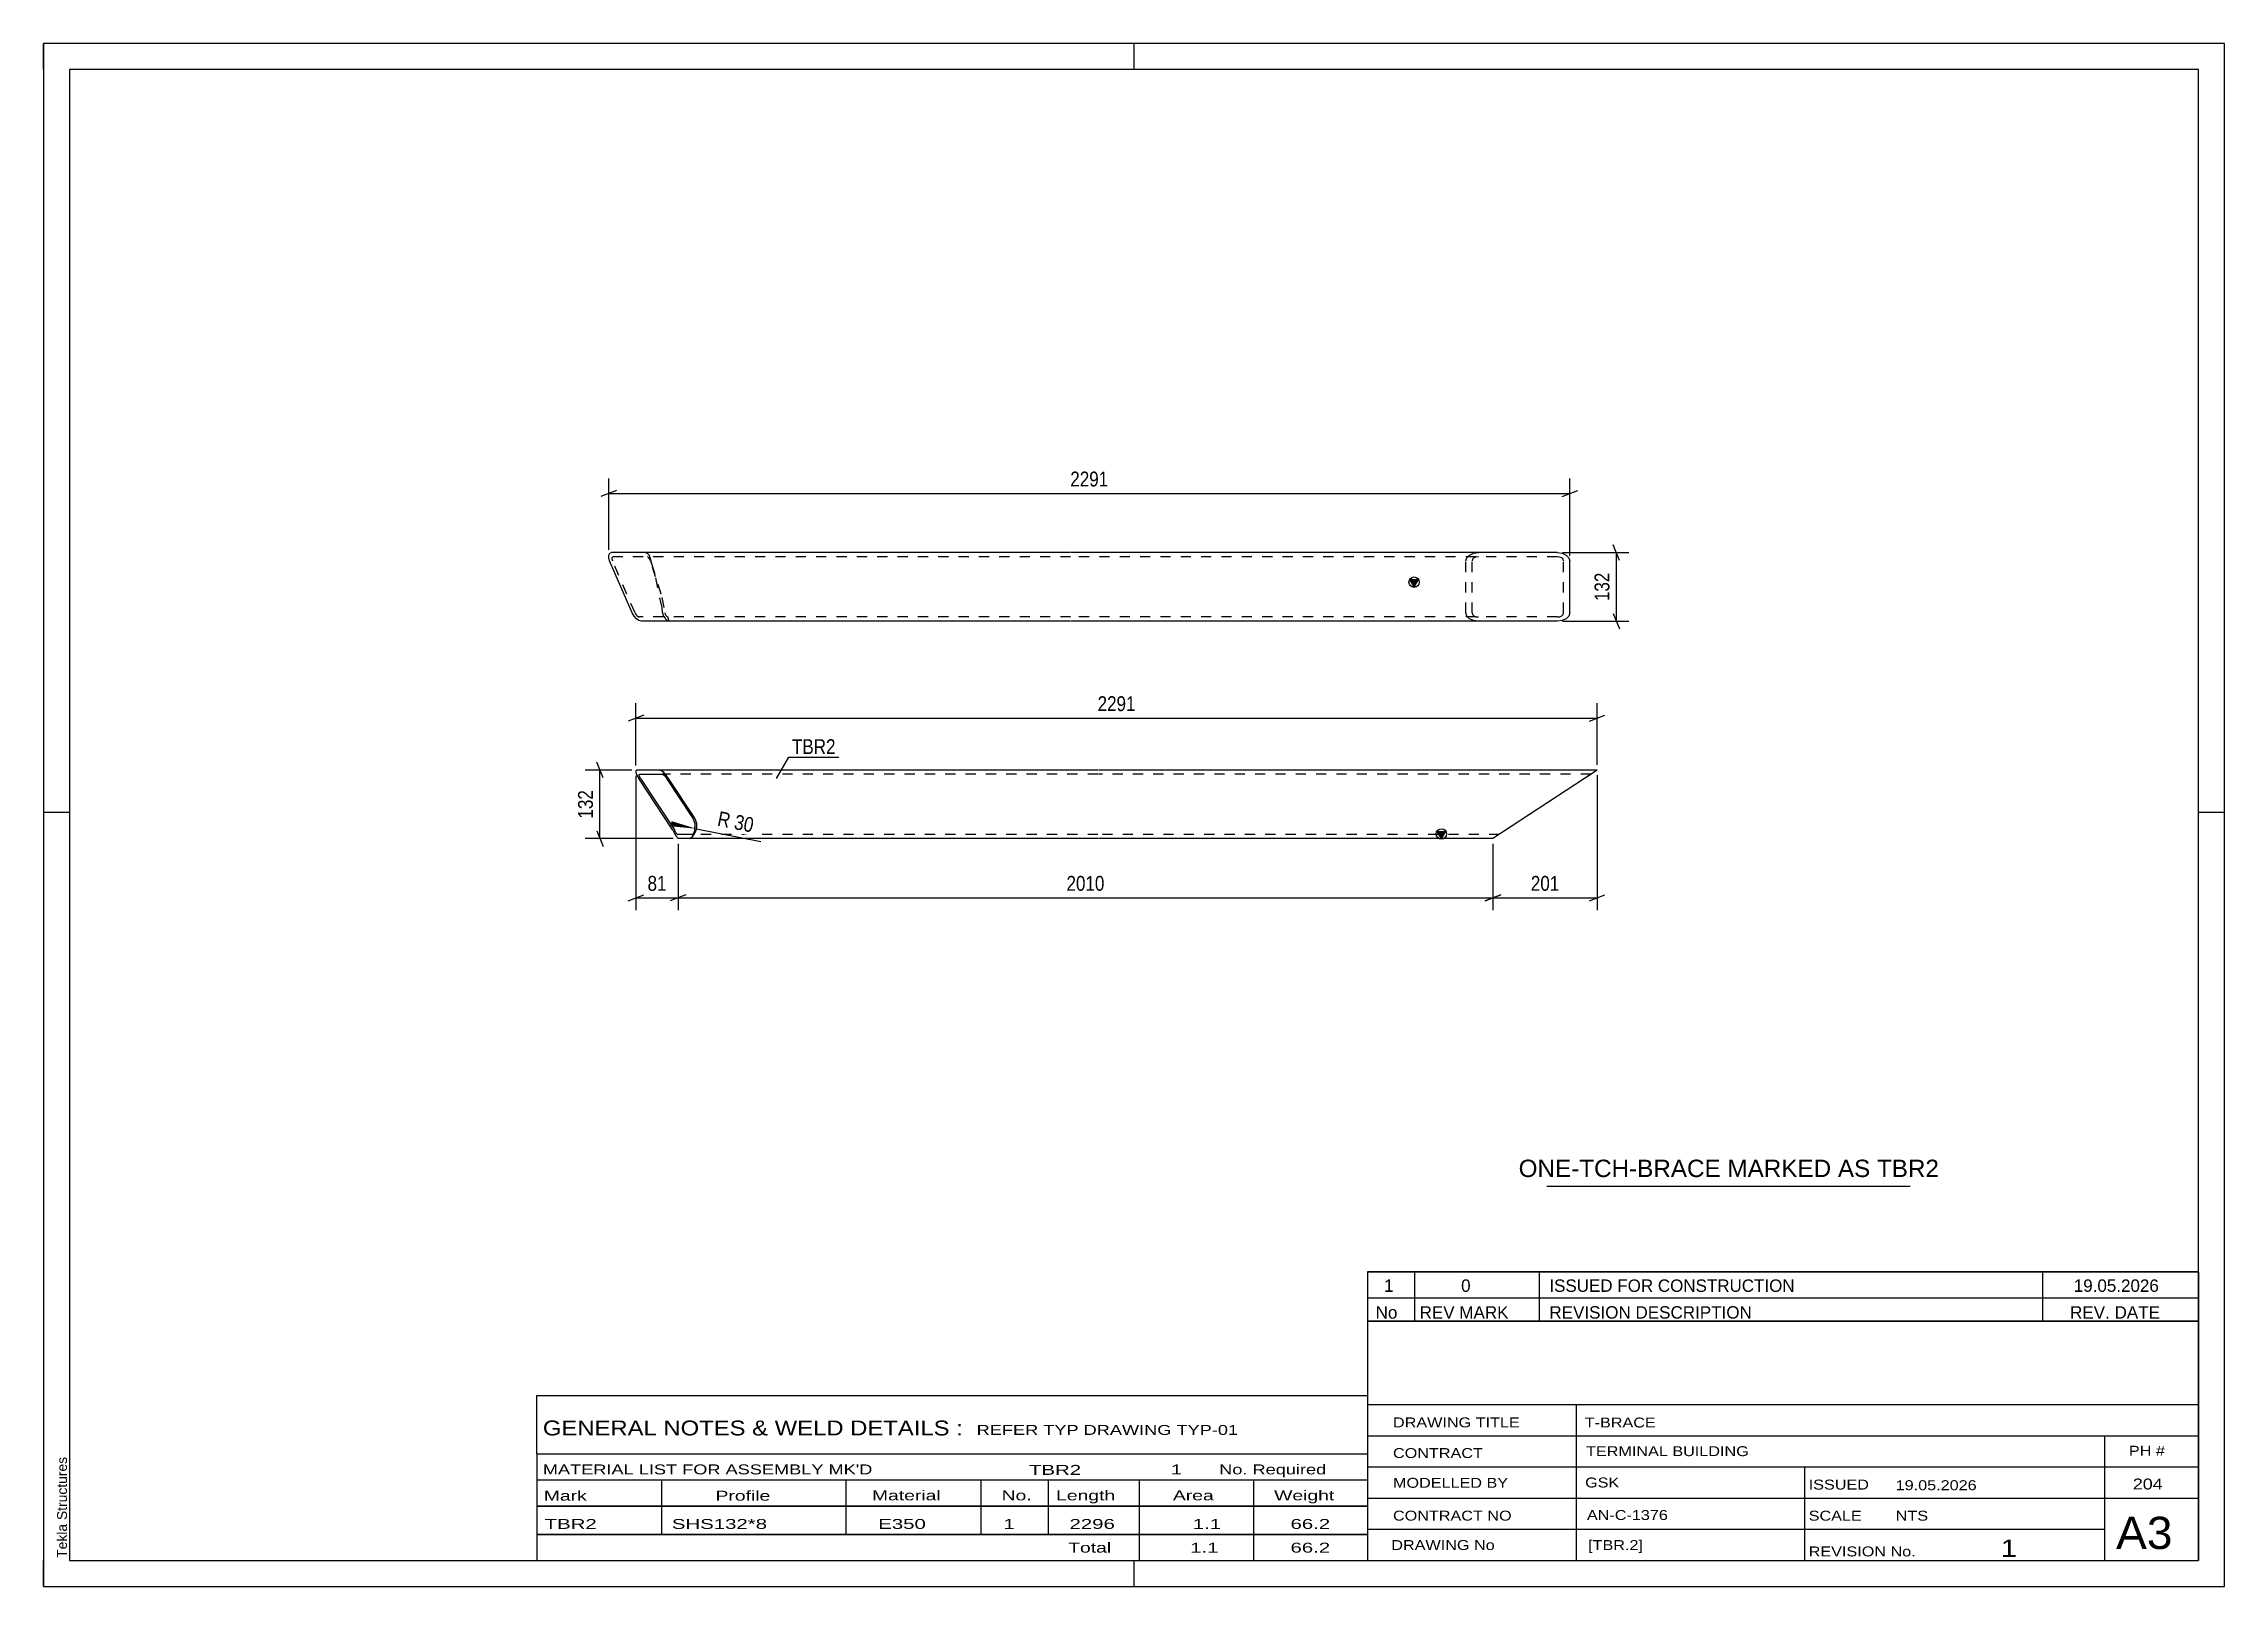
# Model space of a CAD drawing. Header units: millimetres. Extents: x 0 to 420, y 0 to 297.
import ezdxf

# ---------------------------------------------------------------- set-up
doc = ezdxf.new("R2010")
doc.units = ezdxf.units.MM
doc.linetypes.add('DXK_LINE_DOT2', pattern=[3.9198, 1.9599, -1.9599])
doc.styles.add('Arial', font='ARIAL.TTF', dxfattribs={"height": 0.2})
doc.styles.add('Arial Narrow', font='ARIALN.TTF', dxfattribs={"height": 0.2})

# ---------------------------------------------------------------- blocks, each defined once
blk = doc.blocks.new('Unknown-491738491-2151')
at = {"color": 7, "linetype": 'Continuous'}
blk.add_line((289.5, 77.05), (359.5, 77.05), dxfattribs=at)
at = {"color": 7, "style": 'Arial'}
blk.add_text('ONE-TCH-BRACE MARKED AS TBR2', height=3.3428, dxfattribs=at).set_placement((284.08, 78.8))
blk = doc.blocks.new('Unknown-491738491-1380')
at = {"color": 5, "linetype": 'Continuous'}
for p, q in [((420, 297), (0, 297)), ((0, 297), (0, 0)), ((0, 292), (0, 297)), ((210, 292), (210, 297)), ((420, 0), (420, 297)), ((415, 292), (5, 292)), ((5, 292), (5, 5)), ((415, 5), (415, 292)), ((5, 149), (0, 149)), ((420, 149), (415, 149)), ((0, 0), (0, 5)), ((5, 5), (415, 5)), ((210, 0), (210, 5)), ((0, 0), (420, 0))]:
    blk.add_line(p, q, dxfattribs=at)
at = {"color": 174, "linetype": 'Continuous', "style": 'Arial'}
blk.add_text('Tekla Structures', height=1.9102, rotation=90, dxfattribs=at).set_placement((4.5, 5.5))
blk = doc.blocks.new('Unknown-491738491-2148')
at = {"color": 7, "linetype": 'Continuous'}
for p, q in [((255, 51.05), (255, 5)), ((255, 51.05), (415, 51.05)), ((415, 51), (415, 5)), ((255, 35), (415, 35)), ((295.14, 35), (295.14, 5)), ((255, 29), (415, 29)), ((397, 5.05), (397, 28.9)), ((255, 23), (415, 23)), ((339.14, 23), (339.14, 5)), ((255, 17), (415, 17)), ((255, 11), (397, 11)), ((255, 5), (415, 5))]:
    blk.add_line(p, q, dxfattribs=at)
at = {"color": 7, "style": 'Arial Narrow'}
for s, height, width, p in [('DRAWING TITLE', 1.9089, 1.425378, (259.88, 30.61)), ('T-BRACE', 1.909, 1.425378, (296.81, 30.59)), ('CONTRACT', 1.909, 1.425378, (259.88, 24.71)), ('TERMINAL BUILDING', 1.9089, 1.425378, (297.06, 25.07)), ('MODELLED BY', 1.9089, 1.425378, (259.88, 18.98)), ('GSK', 1.909, 1.425378, (296.88, 19.04)), ('ISSUED', 1.909, 1.425378, (339.94, 18.64)), ('19.05.2026', 1.909, 1.425378, (356.69, 18.52)), ('CONTRACT NO', 1.9089, 1.425378, (259.88, 12.66)), ('AN-C-1376', 1.909, 1.425378, (297.23, 12.78)), ('SCALE', 1.909, 1.425378, (339.94, 12.65)), ('A3', 6.204, 1.25, (399.14, 7.2)), ('DRAWING No', 1.909, 1.425378, (259.56, 7)), ('[TBR.2]', 1.909, 1.425378, (297.46, 6.99)), ('1', 3.34, 1.5, (376.91, 5.68)), ('REVISION No.', 1.9089, 1.425378, (339.94, 5.77))]:
    blk.add_text(s, height=height, dxfattribs=dict(at, width=width)).set_placement(p)
at = {"color": 7, "linetype": 'Continuous', "style": 'Arial Narrow'}
for s, height, width, p in [('PH #', 1.909, 1.43, (401.6, 25.15)), ('204', 2.1, 1.43, (402.37, 18.65)), ('NTS', 1.909, 1.425378, (356.7, 12.65))]:
    blk.add_text(s, height=height, dxfattribs=dict(at, width=width)).set_placement(p)
blk = doc.blocks.new('Unknown-491738491-2149')
at = {"color": 7, "linetype": 'Continuous'}
for p, q in [((95, 36.75), (255, 36.75)), ((95, 25.5), (95, 36.75)), ((255, 36.75), (255, 25.5)), ((95, 25.5), (255, 25.5)), ((95, 25.5), (95, 20.5)), ((255, 25.5), (255, 20.5)), ((95, 20.5), (255, 20.5)), ((95, 20.5), (95, 15.5)), ((119, 20.5), (119, 15.5)), ((154.5, 20.5), (154.5, 15.5)), ((180.5, 20.5), (180.5, 15.5)), ((193.5, 20.5), (193.5, 15.5)), ((211, 20.5), (211, 15.5)), ((233, 20.5), (233, 15.5)), ((255, 20.5), (255, 15.5)), ((95, 15.5), (255, 15.5)), ((95, 15.45), (95, 10.05)), ((95, 15.45), (255, 15.45)), ((119, 15.5), (119, 10)), ((154.5, 15.5), (154.5, 10)), ((180.5, 15.5), (180.5, 10)), ((193.5, 15.5), (193.5, 10)), ((211, 15.5), (211, 10)), ((233, 15.5), (233, 10)), ((255, 15.45), (255, 10.05)), ((95, 10.05), (255, 10.05)), ((95, 10), (255, 10)), ((95, 10), (95, 5)), ((211, 10), (211, 5)), ((233, 10), (233, 5)), ((255, 10), (255, 5)), ((95, 5), (255, 5))]:
    blk.add_line(p, q, dxfattribs=at)
at = {"color": 7, "style": 'Arial Narrow'}
for s, height, width, p in [('GENERAL NOTES & WELD DETAILS :', 2.8633, 1.4, (96.15, 29.06)), ('REFER TYP DRAWING TYP-01', 1.9089, 1.6, (179.7, 29.16)), ("MATERIAL LIST FOR ASSEMBLY MK'D", 1.9089, 1.6, (96.15, 21.56)), ('TBR2', 1.909, 1.794707, (189.78, 21.47)), ('1', 1.91, 1.794707, (217.08, 21.56)), ('No. Required', 1.9089, 1.6, (226.41, 21.56)), ('Mark', 1.909, 1.7, (96.34, 16.5)), ('Profile', 1.909, 1.7, (129.41, 16.5)), ('Material', 1.909, 1.7, (159.54, 16.56)), ('No.', 1.909, 1.7, (184.5, 16.56)), ('Length', 1.909, 1.7, (195, 16.56)), ('Area', 1.909, 1.7, (217.5, 16.56)), ('Weight', 1.909, 1.7, (237, 16.56))]:
    blk.add_text(s, height=height, dxfattribs=dict(at, width=width)).set_placement(p)
at = {"color": 7, "linetype": 'Continuous', "style": 'Arial Narrow'}
for s, height, width, p in [('TBR2', 1.909, 1.794707, (96.5, 11.06)), ('SHS132*8', 1.909, 1.794707, (121, 11.06)), ('E350', 1.909, 1.794707, (160.74, 11.06)), ('1', 1.91, 1.794707, (184.86, 11.06)), ('2296', 1.909, 1.794707, (197.58, 11.06)), ('1.1', 1.909, 1.794707, (221.32, 11.06)), ('66.2', 1.909, 1.794707, (240.14, 11.06)), ('Total', 1.909, 1.7, (197.33, 6.5)), ('1.1', 1.909, 1.794707, (220.83, 6.5)), ('66.2', 1.909, 1.794707, (240.14, 6.5))]:
    blk.add_text(s, height=height, dxfattribs=dict(at, width=width)).set_placement(p)
blk = doc.blocks.new('Unknown-491738491-2150')
at = {"color": 7, "linetype": 'Continuous'}
for p, q in [((255, 60.55), (415, 60.55)), ((415, 60.55), (255, 60.55)), ((255, 60.55), (255, 55.55)), ((264, 60.55), (264, 55.55)), ((288, 60.55), (288, 55.55)), ((385, 60.55), (385, 55.55)), ((415, 60.55), (415, 55.55)), ((255, 55.55), (415, 55.55)), ((255, 55.55), (255, 51.05)), ((255, 55.55), (415, 55.55)), ((264, 55.55), (264, 51.05)), ((288, 55.55), (288, 51.05)), ((385, 55.55), (385, 51.05)), ((415, 55.55), (415, 51.05)), ((415, 51.05), (255, 51.05))]:
    blk.add_line(p, q, dxfattribs=at)
at = {"color": 7, "linetype": 'Continuous', "style": 'Arial Narrow'}
for s, height, width, p in [('1', 2.39, 1.196471, (258.16, 56.7)), ('0', 2.39, 1.196471, (273, 56.7)), ('ISSUED FOR CONSTRUCTION', 2.3861, 1.196471, (290, 56.7)), ('19.05.2026', 2.386, 1.196471, (391, 56.7)), ('No', 2.386, 1.2, (256.54, 51.55)), ('REV MARK', 2.386, 1.2, (265, 51.55)), ('REVISION DESCRIPTION', 2.3861, 1.2, (290, 51.55)), ('REV. DATE', 2.386, 1.2, (390.28, 51.55))]:
    blk.add_text(s, height=height, dxfattribs=dict(at, width=width)).set_placement(p)
blk = doc.blocks.new('Part-491738491-1251 - 1165')
at = {"linetype": 'Continuous'}
blk.add_hatch(color=2, dxfattribs=at).paths.add_polyline_path([(269.2, 143.95), (268.4, 145.35), (270, 145.35)])
at = {"color": 2, "linetype": 'Continuous'}
for p, q in [((114.27, 157.15), (114.08, 157.03)), ((114.08, 157.03), (114.08, 156.69)), ((114.08, 156.69), (114.27, 156.17)), ((203.04, 157.15), (114.27, 157.15)), ((114.27, 156.17), (114.62, 155.55)), ((121.2, 145.55), (114.62, 155.55)), ((114.7, 156.29), (114.8, 156.35)), ((114.7, 156.12), (114.7, 156.29)), ((114.8, 155.86), (114.7, 156.12)), ((114.8, 156.35), (119.15, 156.35)), ((114.97, 155.55), (114.8, 155.86)), ((114.97, 155.55), (121.51, 145.62)), ((118.97, 157.03), (118.63, 157.15)), ((119.43, 156.69), (118.97, 157.03)), ((119.15, 156.35), (119.33, 156.29)), ((119.33, 156.29), (119.55, 156.12)), ((119.92, 156.17), (119.43, 156.69)), ((119.55, 156.12), (119.8, 155.86)), ((119.8, 155.86), (120.03, 155.55)), ((120.38, 155.55), (119.92, 156.17)), ((125.04, 147.94), (120.03, 155.55)), ((125.28, 148.1), (120.38, 155.55)), ((299.2, 157.15), (203.14, 157.15)), ((296.77, 155.55), (279.14, 143.95)), ((299.2, 157.15), (296.77, 155.55)), ((125.49, 146.77), (125.04, 147.94)), ((125.28, 148.1), (125.73, 146.93)), ((121.2, 145.55), (121.27, 145.46)), ((121.27, 145.46), (121.51, 144.94)), ((121.51, 145.62), (121.53, 145.55)), ((121.51, 144.94), (121.85, 144.42)), ((121.68, 145.25), (121.53, 145.55)), ((121.84, 144.99), (121.68, 145.25)), ((122.01, 144.82), (121.84, 144.99)), ((121.85, 144.42), (121.88, 144.4)), ((121.88, 144.4), (122.01, 144.08)), ((122.01, 144.82), (122.15, 144.75)), ((122.18, 143.95), (122.01, 144.08)), ((124.93, 144.75), (122.15, 144.75)), ((203.04, 143.95), (122.18, 143.95)), ((124.45, 143.95), (124.64, 144.08)), ((124.64, 144.08), (124.98, 144.36)), ((124.93, 144.75), (125.03, 144.82)), ((124.98, 144.36), (125.02, 144.42)), ((125.02, 144.42), (125.33, 144.94)), ((125.16, 144.99), (125.03, 144.82)), ((125.32, 145.25), (125.16, 144.99)), ((125.32, 145.25), (125.44, 145.5)), ((125.33, 144.94), (125.64, 145.55)), ((125.44, 145.5), (125.45, 145.55)), ((125.45, 145.55), (125.49, 146.77)), ((125.69, 145.66), (125.64, 145.55)), ((125.73, 146.93), (125.69, 145.66)), ((279.14, 143.95), (203.14, 143.95)), ((269.2, 143.95), (268.4, 145.35)), ((268.4, 145.35), (270, 145.35)), ((270, 145.35), (269.2, 143.95))]:
    blk.add_line(p, q, dxfattribs=at)
at = {"color": 7, "linetype": 'DXK_LINE_DOT2'}
for p, q in [((203.04, 156.35), (119.15, 156.35)), ((297.99, 156.35), (203.14, 156.35)), ((299.02, 157.03), (296.77, 155.55)), ((203.04, 144.75), (124.93, 144.75)), ((280.35, 144.75), (203.14, 144.75))]:
    blk.add_line(p, q, dxfattribs=at)
at = {"color": 2, "linetype": 'Continuous'}
blk.add_circle((269.2, 144.85), 1, dxfattribs=at)
blk = doc.blocks.new('Part-491738491-1261 - 1260')
at = {"linetype": 'Continuous'}
blk.add_hatch(color=2, dxfattribs=at).paths.add_polyline_path([(263.95, 192.42), (263.15, 193.82), (264.75, 193.82)])
at = {"color": 2, "linetype": 'Continuous'}
for p, q in [((108.83, 198.55), (109.02, 198.9)), ((108.83, 198.03), (108.83, 198.55)), ((109.01, 197.42), (108.83, 198.03)), ((113.37, 187.42), (109.01, 197.42)), ((109.02, 198.9), (109.37, 199.02)), ((197.78, 199.02), (109.37, 199.02)), ((291.52, 199.02), (197.88, 199.02)), ((291.52, 199.02), (292.45, 198.9)), ((292.45, 198.9), (293.24, 198.55)), ((293.24, 198.55), (293.76, 198.03)), ((293.76, 198.03), (293.95, 197.42)), ((293.95, 187.42), (293.95, 197.42)), ((263.95, 192.42), (263.15, 193.82)), ((263.15, 193.82), (264.75, 193.82)), ((264.75, 193.82), (263.95, 192.42)), ((113.72, 186.81), (113.37, 187.42)), ((114.17, 186.29), (113.72, 186.81)), ((114.66, 185.94), (114.17, 186.29)), ((115.12, 185.82), (114.66, 185.94)), ((197.78, 185.82), (115.12, 185.82)), ((291.52, 185.82), (197.88, 185.82)), ((292.45, 185.94), (291.52, 185.82)), ((293.24, 186.29), (292.45, 185.94)), ((293.76, 186.81), (293.24, 186.29)), ((293.95, 187.42), (293.76, 186.81))]:
    blk.add_line(p, q, dxfattribs=at)
at = {"color": 7, "linetype": 'DXK_LINE_DOT2'}
for p, q in [((109.54, 198.16), (109.45, 197.98)), ((109.45, 197.98), (109.45, 197.73)), ((109.45, 197.73), (109.54, 197.42)), ((109.72, 198.22), (109.54, 198.16)), ((113.9, 187.42), (109.54, 197.42)), ((197.78, 198.22), (109.72, 198.22)), ((115.95, 199.02), (116.02, 199)), ((116.02, 199), (116.26, 198.9)), ((116.26, 198.9), (116.6, 198.55)), ((116.42, 198.16), (116.28, 198.22)), ((116.55, 198.03), (116.42, 198.16)), ((116.59, 197.98), (116.55, 198.03)), ((116.76, 197.73), (116.59, 197.98)), ((116.6, 198.55), (116.62, 198.51)), ((116.62, 198.51), (117.17, 196.72)), ((116.62, 198.51), (116.75, 198.03)), ((116.75, 198.03), (116.93, 197.42)), ((116.9, 197.42), (116.76, 197.73)), ((116.9, 197.42), (117.17, 196.72)), ((117.84, 194.35), (116.93, 197.42)), ((291.52, 198.22), (197.88, 198.22)), ((273.88, 197.42), (274.07, 198.03)), ((273.88, 187.42), (273.88, 197.42)), ((274.07, 198.03), (274.6, 198.55)), ((274.6, 198.55), (275.38, 198.9)), ((275.19, 197.73), (275.1, 197.42)), ((275.1, 187.42), (275.1, 197.42)), ((275.46, 197.98), (275.19, 197.73)), ((275.38, 198.9), (276.32, 199.02)), ((275.85, 198.16), (275.46, 197.98)), ((276.32, 198.22), (275.85, 198.16)), ((291.98, 198.16), (291.52, 198.22)), ((292.38, 197.98), (291.98, 198.16)), ((292.64, 197.73), (292.38, 197.98)), ((292.73, 197.42), (292.64, 197.73)), ((292.73, 187.42), (292.73, 197.42)), ((117.17, 196.72), (119.06, 190.35)), ((119.1, 188.42), (117.84, 194.35)), ((119.06, 190.35), (119.68, 187.42)), ((113.9, 187.42), (114.07, 187.11)), ((114.07, 187.11), (114.3, 186.85)), ((114.3, 186.85), (114.54, 186.68)), ((114.54, 186.68), (114.77, 186.62)), ((197.78, 186.62), (114.77, 186.62)), ((119.2, 187.42), (119.1, 188.42)), ((119.2, 187.42), (119.38, 186.81)), ((119.38, 186.81), (119.72, 186.38)), ((119.77, 187.11), (119.68, 187.42)), ((119.72, 186.38), (119.77, 186.29)), ((119.91, 186.85), (119.77, 187.11)), ((119.77, 186.29), (120.08, 185.94)), ((120.06, 186.68), (119.91, 186.85)), ((120.06, 186.68), (120.19, 186.63)), ((120.39, 185.82), (120.08, 185.94)), ((120.19, 186.63), (120.19, 186.62)), ((120.48, 185.82), (120.24, 186.62)), ((120.48, 185.82), (120.39, 185.82)), ((291.52, 186.62), (197.88, 186.62)), ((274.07, 186.81), (273.88, 187.42)), ((274.6, 186.29), (274.07, 186.81)), ((275.38, 185.94), (274.6, 186.29)), ((275.1, 187.42), (275.19, 187.11)), ((275.19, 187.11), (275.46, 186.85)), ((276.32, 185.82), (275.38, 185.94)), ((275.46, 186.85), (275.85, 186.68)), ((275.85, 186.68), (276.32, 186.62)), ((291.52, 186.62), (291.98, 186.68)), ((291.98, 186.68), (292.38, 186.85)), ((292.38, 186.85), (292.64, 187.11)), ((292.64, 187.11), (292.73, 187.42))]:
    blk.add_line(p, q, dxfattribs=at)
at = {"color": 2, "linetype": 'Continuous'}
blk.add_circle((263.95, 193.32), 1, dxfattribs=at)
blk = doc.blocks.new('StraightDimension-491738491-2099 - 1165')
at = {"color": 7, "linetype": 'Continuous'}
for p, q in [((299.2, 156.15), (299.2, 130.16)), ((279.14, 142.95), (279.14, 130.16)), ((280.64, 133.16), (277.64, 131.96)), ((279.14, 132.56), (299.2, 132.56)), ((297.7, 131.96), (300.7, 133.16))]:
    blk.add_line(p, q, dxfattribs=at)
at = {"color": 0}
blk.add_wipeout([(292.51, 133.31), (292.51, 137.51), (285.83, 137.51), (285.83, 133.31)], dxfattribs=at)
at = {"color": 3, "style": 'Arial Narrow'}
blk.add_text('201', height=2.863, dxfattribs=at).set_placement((286.43, 133.91))
blk = doc.blocks.new('RadiusDimension-491738491-1716 - 1165')
at = {"linetype": 'Continuous'}
blk.add_hatch(color=7, dxfattribs=at).paths.add_polyline_path([(120.93, 147.32), (125.73, 145.85), (120.73, 146.34)])
at = {"color": 7, "linetype": 'Continuous'}
blk.add_line((125.73, 145.85), (138.16, 143.38), dxfattribs=at)
blk.add_arc((122.83, 146.43), 2.97, 303.2656, 34.192, dxfattribs=at)
at = {"color": 0}
blk.add_wipeout([(136.9, 144.39), (137.72, 148.51), (129.73, 150.1), (128.91, 145.99)], dxfattribs=at)
at = {"color": 3, "style": 'Arial Narrow'}
blk.add_text('R 30', height=2.863, rotation=-11.2701, dxfattribs=at).set_placement((129.62, 146.46))
blk = doc.blocks.new('StraightDimension-491738491-1296 - 1165')
at = {"color": 7, "linetype": 'Continuous'}
for p, q in [((114.08, 158.03), (114.08, 170)), ((299.2, 158.15), (299.2, 170)), ((115.58, 167.75), (112.58, 166.55)), ((114.08, 167.15), (299.2, 167.15)), ((297.7, 166.55), (300.7, 167.75))]:
    blk.add_line(p, q, dxfattribs=at)
at = {"color": 0}
blk.add_wipeout([(210.9, 167.9), (210.9, 172.1), (202.39, 172.1), (202.39, 167.9)], dxfattribs=at)
at = {"color": 3, "style": 'Arial Narrow'}
blk.add_text('2291', height=2.863, dxfattribs=at).set_placement((202.99, 168.5))
blk = doc.blocks.new('StraightDimension-491738491-1758 - 1165')
at = {"color": 7, "linetype": 'Continuous'}
for p, q in [((113.27, 157.15), (104.29, 157.15)), ((107.74, 155.65), (106.54, 158.65)), ((107.14, 143.95), (107.14, 157.15)), ((121.25, 143.95), (104.29, 143.95)), ((106.54, 145.45), (107.74, 142.45))]:
    blk.add_line(p, q, dxfattribs=at)
at = {"color": 0}
blk.add_wipeout([(106.39, 153.9), (102.19, 153.9), (102.19, 147.21), (106.39, 147.21)], dxfattribs=at)
at = {"color": 3, "style": 'Arial Narrow'}
blk.add_text('132', height=2.863, rotation=90.0002, dxfattribs=at).set_placement((105.79, 147.81))
blk = doc.blocks.new('StraightDimension-491738491-2100 - 1165')
at = {"color": 7, "linetype": 'Continuous'}
for p, q in [((122.18, 142.95), (122.18, 130.16)), ((279.14, 142.95), (279.14, 130.16)), ((123.68, 133.16), (120.68, 131.96)), ((122.18, 132.56), (279.14, 132.56)), ((277.64, 131.96), (280.64, 133.16))]:
    blk.add_line(p, q, dxfattribs=at)
at = {"color": 0}
blk.add_wipeout([(204.92, 133.31), (204.92, 137.51), (196.4, 137.51), (196.4, 133.31)], dxfattribs=at)
at = {"color": 3, "style": 'Arial Narrow'}
blk.add_text('2010', height=2.863, dxfattribs=at).set_placement((197, 133.91))
blk = doc.blocks.new('StraightDimension-491738491-2101 - 1165')
at = {"color": 7, "linetype": 'Continuous'}
for p, q in [((114.08, 156.03), (114.08, 130.16)), ((122.18, 142.95), (122.18, 130.16)), ((112.58, 131.96), (115.58, 133.16)), ((114.08, 132.56), (122.18, 132.56)), ((123.68, 133.16), (120.68, 131.96))]:
    blk.add_line(p, q, dxfattribs=at)
at = {"color": 0}
blk.add_wipeout([(120.56, 133.31), (120.56, 137.51), (115.71, 137.51), (115.71, 133.31)], dxfattribs=at)
at = {"color": 3, "style": 'Arial Narrow'}
blk.add_text('81', height=2.863, dxfattribs=at).set_placement((116.31, 133.91))
blk = doc.blocks.new('StraightDimension-491738491-1765 - 1260')
at = {"color": 7, "linetype": 'Continuous'}
for p, q in [((110.33, 211), (107.33, 209.8)), ((108.83, 199.55), (108.83, 213.25)), ((108.83, 210.4), (293.95, 210.4)), ((292.45, 209.8), (295.45, 211)), ((293.95, 198.42), (293.95, 213.25))]:
    blk.add_line(p, q, dxfattribs=at)
at = {"color": 0}
blk.add_wipeout([(205.65, 211.15), (205.65, 215.35), (197.13, 215.35), (197.13, 211.15)], dxfattribs=at)
at = {"color": 3, "style": 'Arial Narrow'}
blk.add_text('2291', height=2.863, dxfattribs=at).set_placement((197.73, 211.75))
blk = doc.blocks.new('StraightDimension-491738491-1773 - 1260')
at = {"color": 7, "linetype": 'Continuous'}
for p, q in [((292.52, 199.02), (305.31, 199.02)), ((303.51, 197.52), (302.31, 200.52)), ((302.91, 185.82), (302.91, 199.02)), ((292.52, 185.82), (305.31, 185.82)), ((302.31, 187.32), (303.51, 184.32))]:
    blk.add_line(p, q, dxfattribs=at)
at = {"color": 0}
blk.add_wipeout([(302.16, 195.76), (297.96, 195.76), (297.96, 189.08), (302.16, 189.08)], dxfattribs=at)
at = {"color": 3, "style": 'Arial Narrow'}
blk.add_text('132', height=2.863, rotation=90.0002, dxfattribs=at).set_placement((301.56, 189.68))
blk = doc.blocks.new('Mark-491738491-1300 - 1165')
at = {"color": 0}
blk.add_wipeout([(152.53, 160.23), (152.53, 163.23), (144.13, 163.23), (144.13, 160.23)], dxfattribs=at)
blk.add_wipeout([(152.53, 160.23), (152.53, 163.23), (144.13, 163.23), (144.13, 160.23)], dxfattribs=at)
at = {"color": 30, "linetype": 'Continuous'}
for p, q in [((141.14, 155.53), (143.53, 159.63)), ((143.53, 159.63), (153.13, 159.63))]:
    blk.add_line(p, q, dxfattribs=at)
at = {"color": 3, "style": 'Arial Narrow'}
blk.add_text('TBR2', height=2.863, dxfattribs=at).set_placement((144.13, 160.23))

msp = doc.modelspace()

# ---------------------------------------------------------------- block references
for name in ['Unknown-491738491-1380', 'Part-491738491-1261 - 1260', 'Part-491738491-1251 - 1165', 'Unknown-491738491-2151', 'Unknown-491738491-2150', 'Unknown-491738491-2148', 'Unknown-491738491-2149']:
    msp.add_blockref(name, (0, 0))

# ---------------------------------------------------------------- next in the draw order: block references
for name in ['StraightDimension-491738491-1765 - 1260', 'StraightDimension-491738491-2099 - 1165', 'RadiusDimension-491738491-1716 - 1165']:
    msp.add_blockref(name, (0, 0))

# ---------------------------------------------------------------- next in the draw order: block references
for name in ['StraightDimension-491738491-1773 - 1260', 'StraightDimension-491738491-1296 - 1165']:
    msp.add_blockref(name, (0, 0))

# ---------------------------------------------------------------- next in the draw order: block references
for name in ['Mark-491738491-1300 - 1165', 'StraightDimension-491738491-1758 - 1165']:
    msp.add_blockref(name, (0, 0))

# ---------------------------------------------------------------- next in the draw order: block references
msp.add_blockref('StraightDimension-491738491-2100 - 1165', (0, 0))

# ---------------------------------------------------------------- next in the draw order: block references
msp.add_blockref('StraightDimension-491738491-2101 - 1165', (0, 0))

doc.saveas('drawing.dxf')
